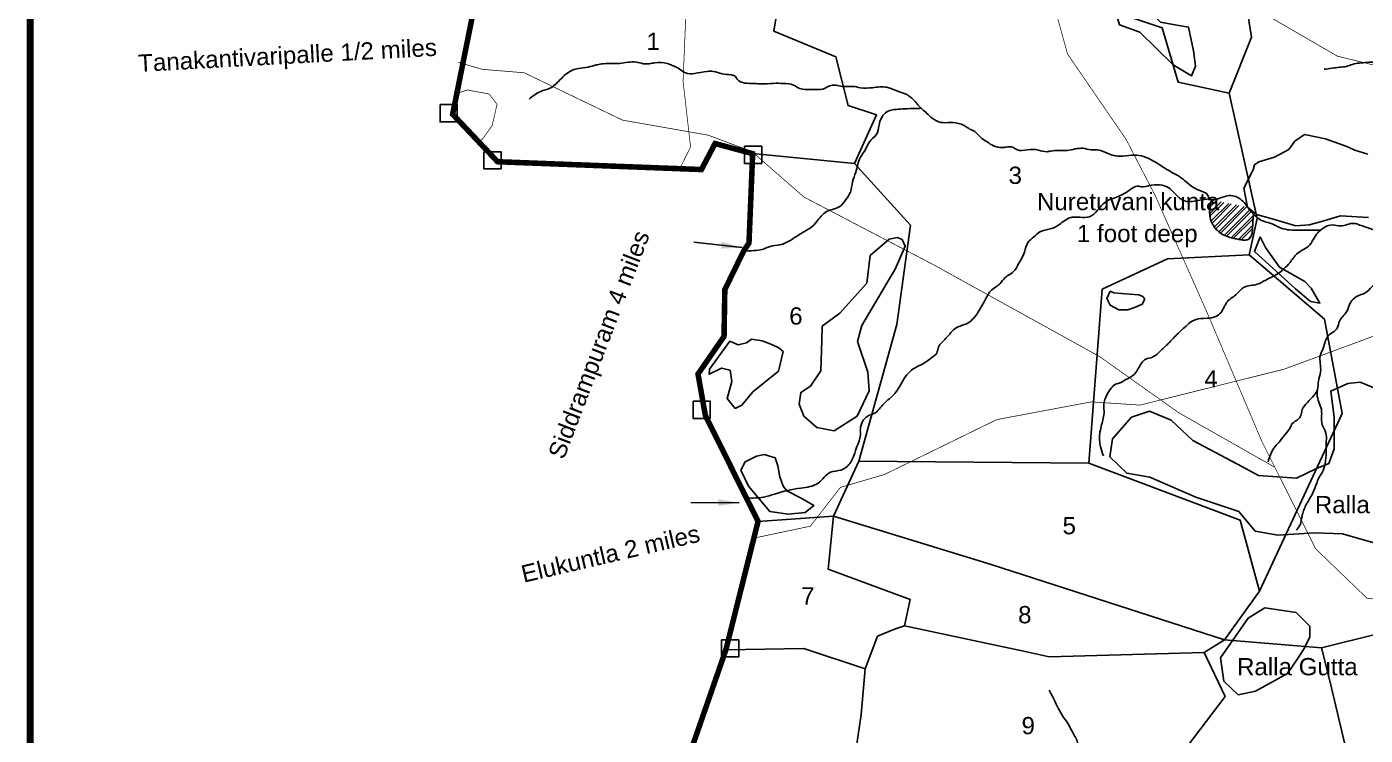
# Model space of a CAD drawing. Header units: feet. Extents: x 812574 to 820018, y 1579761 to 1589140.
# Drawn here: x 812574 to 814512, y 1584923 to 1585948 of the extents above; entities that cross this region are included whole.
import ezdxf
from ezdxf.enums import TextEntityAlignment as Align

# ---------------------------------------------------------------- set-up
doc = ezdxf.new("R2010")
doc.units = ezdxf.units.FT
doc.header["$LTSCALE"] = 15
doc.header["$MEASUREMENT"] = 0
doc.linetypes.add('ACAD_ISO02W100', pattern=[15, 12, -3])
doc.linetypes.add('HIDDEN2', pattern=[0.1875, 0.125, -0.0625])
for name, color, linetype in [('HILL', 17, 'Continuous'), ('PLOT', 7, 'Continuous'), ('PLOT NO', 7, 'Continuous'), ('ROADS', 6, 'Continuous'), ('TANKS-STREAM', 4, 'Continuous'), ('VILLAGE STONES', 240, 'Continuous')]:
    doc.layers.add(name, color=color, linetype=linetype)
doc.layers.add('VILLAGE BOUNDRY', color=5, linetype='HIDDEN2', lineweight=100)
doc.styles.get("Standard").update_dxf_attribs({"font": 'arial.ttf'})
doc.linetypes.add('DOTS', pattern='A,1e-06,-3,["●",Standard,S=3,R=0,X=-1.25,Y=-1.25],-3', length=6.000001)
doc.dimstyles.get("Standard").update_dxf_attribs({"dimtxt": 0.18, "dimasz": 0.18, "dimexe": 0.18, "dimexo": 0.0625, "dimgap": 0.09, "dimtad": 0, "dimtih": 1, "dimtoh": 1, "dimdec": 4, "dimzin": 0, "dimdsep": 46, "dimtxsty": 'Standard', "dimcen": 0.09, "dimadec": 0, "dimazin": 0, "dimtfac": 1, "dimtdec": 4, "dimtofl": 0, "dimtmove": 0, "dimatfit": 3, "dimfxl": 0, "dimtolj": 1, "dimtzin": 0, "dimarcsym": 0})

msp = doc.modelspace()

# ---------------------------------------------------------------- hatches: boundary and pattern name
at = {"layer": 'TANKS-STREAM', "linetype": 'ACAD_ISO02W100', "lineweight": -2}
h = msp.add_hatch(dxfattribs=at)
h.set_pattern_fill('ANSI32', color=256, scale=25)
edge = h.paths.add_edge_path()
edge.add_spline(control_points=[(814289, 1585697.6), (814287.3, 1585689.4), (814283.9, 1585672.9), (814299.2, 1585647.3), (814321.4, 1585641.7), (814348.9, 1585637), (814348.4, 1585661.2), (814349.6, 1585672.8), (814350.1, 1585676.9)], knot_values=[0.030232, 0.030232, 0.030232, 0.030232, 24.666082, 49.161188, 79.580791, 94.791802, 118.937951, 131.738245, 131.738245, 131.738245, 131.738245], degree=3, periodic=0)
edge.add_spline(control_points=[(814350.1, 1585676.9), (814347.3, 1585679.6), (814342.6, 1585685.3), (814335.3, 1585696.7), (814319, 1585707.1), (814304.4, 1585700.9), (814291.9, 1585697), (814289, 1585697.6)], knot_values=[101.953904, 101.953904, 101.953904, 101.953904, 113.544715, 123.966686, 143.181276, 163.720095, 173.593527, 173.593527, 173.593527, 173.593527], degree=3, periodic=0)
edge.add_line((814341.6, 1585687.1), (814341.5, 1585687.2))
edge.add_line((814341.5, 1585687.2), (814341.5, 1585687.3))
edge.add_spline(control_points=[(814350.1, 1585676.9), (814347.3, 1585679.6), (814342.6, 1585685.3), (814335.3, 1585696.7), (814319, 1585707.1), (814304.4, 1585700.9), (814291.9, 1585697), (814289, 1585697.6)], knot_values=[101.953904, 101.953904, 101.953904, 101.953904, 113.544715, 123.966686, 143.181276, 163.720095, 173.593527, 173.593527, 173.593527, 173.593527], degree=3, periodic=0)
h.paths.add_polyline_path([(814030.2, 1585676.1), (814307, 1585676.1), (814307, 1585714.2), (814030.2, 1585714.2)], flags=9)

# ---------------------------------------------------------------- linework, layer by layer
at = {"layer": 'HILL'}
for points in [[(814150.9, 1585969), (814161.8, 1585983.9), (814182, 1585984.8), (814205.5, 1585964.6), (814215.2, 1585954.9), (814233.8, 1585951.2), (814256, 1585947.6), (814263.3, 1585913.3), (814266.1, 1585891.1), (814260.4, 1585877.4), (814233.7, 1585893.2), (814209.1, 1585917.3), (814185.6, 1585940.4), (814156.1, 1585950.8), (814150.9, 1585969)], [(814349.3, 1585741.4), (814351.3, 1585748.4), (814357.5, 1585752.7), (814380.6, 1585759.7), (814401.3, 1585770.7), (814409.9, 1585782.8), (814424, 1585792.1), (814454.1, 1585785.9), (814485.3, 1585775), (814496.7, 1585769.5), (814515.4, 1585764)], [(814516.6, 1585672.3), (814476, 1585674.7), (814447, 1585666.1), (814430.6, 1585661.4), (814411.1, 1585660.2), (814377.1, 1585670.4), (814354.1, 1585676.7), (814341.5, 1585687.2), (814336.1, 1585714.5), (814349.3, 1585741.4)], [(813723.6, 1585450.6), (813725.2, 1585494.7), (813725.9, 1585514.9), (813751.2, 1585533.7), (813776.8, 1585562.1), (813790.3, 1585577.2), (813795.2, 1585617.1), (813822.6, 1585641), (813834.3, 1585643.4), (813841.4, 1585640.5), (813846, 1585630.9), (813831.9, 1585598.2), (813783.2, 1585515.8), (813776.8, 1585492.7), (813791.7, 1585448.5), (813793.9, 1585421.3), (813776.4, 1585384.8), (813743.2, 1585363.5), (813718.1, 1585368.6), (813699, 1585384.8), (813692.6, 1585402.2), (813694.7, 1585419.2), (813708.7, 1585428.1), (813723.6, 1585450.6)], [(814359.8, 1585644.4), (814367.3, 1585628.7), (814387.4, 1585600.2), (814424.5, 1585579.5), (814433.7, 1585570), (814446.2, 1585548.3), (814432.4, 1585550.5), (814410.9, 1585569.1), (814389.1, 1585588.9), (814351.3, 1585623.1), (814359.8, 1585644.4)], [(814142.7, 1585565.7), (814147.9, 1585563.2), (814158.9, 1585562.2), (814170.4, 1585561.1), (814184.1, 1585560.2), (814189.8, 1585558), (814192.5, 1585554), (814188.9, 1585546.6), (814179, 1585542.4), (814167.9, 1585538.4), (814155.3, 1585538.4), (814142.7, 1585545.4), (814137.5, 1585554.8), (814142.7, 1585565.7)], [(813562.4, 1585452.8), (813592.1, 1585493.3), (813604.1, 1585488.1), (813616.3, 1585490.7), (813623.2, 1585496.4), (813638.7, 1585494), (813654, 1585488.1), (813663.2, 1585483.5), (813669.2, 1585478.3), (813662.7, 1585450), (813640.5, 1585431.9), (813625.4, 1585419.9), (813609.5, 1585400.5), (813599.8, 1585396.1), (813588.2, 1585410.5), (813594.9, 1585434.8), (813592.4, 1585451.2), (813580.2, 1585454.3), (813562.3, 1585445.5), (813562.4, 1585452.8)], [(814146, 1585352.1), (814173.6, 1585383.2), (814199.6, 1585392), (814230.8, 1585378.8), (814262.4, 1585349.7), (814326.8, 1585315.3), (814357.2, 1585299.1), (814412.2, 1585295.1), (814441.4, 1585309), (814459, 1585316.3), (814466.6, 1585337.5), (814466.7, 1585383.2), (814461.9, 1585421.2), (814486.3, 1585432), (814504.3, 1585434), (814537.1, 1585420.4)], [(814537.9, 1585197.8), (814478.6, 1585214.6), (814438.2, 1585216.2), (814385.4, 1585212.6), (814352.6, 1585218.2), (814328.6, 1585246.9), (814266.3, 1585267.5), (814199.8, 1585296.3), (814166.6, 1585302.3), (814142.2, 1585325.9), (814146, 1585352.1)], [(813607.8, 1585306.7), (813614.4, 1585318.9), (813630.8, 1585326.7), (813641.7, 1585329.3), (813657.6, 1585324.6), (813661.3, 1585312.9), (813664.4, 1585296.8), (813669.1, 1585283.5), (813674.5, 1585277), (813696.5, 1585265.5), (813713.7, 1585255.7), (813700.9, 1585245.5), (813676.7, 1585243.2), (813649.8, 1585247.1), (813619.3, 1585283.3), (813607.8, 1585306.7)], [(814302.2, 1585035.3), (814342.2, 1585092.7), (814366.3, 1585107.3), (814411.9, 1585100.6), (814431.7, 1585080.8), (814431.7, 1585065), (814422.6, 1585047.2), (814414.7, 1585035.3), (814399.2, 1585012.7), (814352.8, 1584986.9), (814327.8, 1584981.8), (814306.9, 1585001.2), (814302.2, 1585035.3)]]:
    msp.add_lwpolyline(points, dxfattribs=at)
at = {"layer": 'PLOT'}
for points in [[(814511, 1586178.6), (814329.4, 1586045.6), (814347.2, 1585933.2), (814314.9, 1585852.2), (814241.1, 1585867.9), (814218, 1585946.5), (814001.9, 1586018.8), (813949.6, 1585988.9), (813844.7, 1586001.6), (813686, 1586063.8)], [(813671, 1586064.2), (813664.2, 1585994.6), (813655.9, 1585942), (813745.6, 1585904.5), (813763.1, 1585834.2), (813804.3, 1585820.9), (813772.3, 1585750.3), (813625.1, 1585764.6)], [(813772.3, 1585750.3), (813853.7, 1585661), (813833.6, 1585517.5), (813778.7, 1585319.9), (814111.9, 1585317), (814131.1, 1585568.5), (814225.4, 1585612.2), (814343.7, 1585618.4), (814355.5, 1585670.7), (814314.9, 1585852.2)], [(814343.7, 1585618.4), (814452.6, 1585525.1), (814478.4, 1585388.5), (814358.9, 1585131.6), (814330.9, 1585234.3), (814111.9, 1585317)], [(814358.9, 1585131.6), (814308.1, 1585061.4), (814448.6, 1585049.5), (814611.7, 1585090.3), (814635.5, 1585289.5), (814654.8, 1585428.1), (814664.4, 1585496.2), (814677.8, 1585607.1)], [(814506.3, 1584808.4), (814383.5, 1584821.1), (814239.2, 1584697.1), (814167.2, 1584791.4), (814263.2, 1584918.8), (814308.9, 1584979.4), (814278.5, 1585043), (814308.1, 1585061.4), (813970.2, 1585170.4), (813742.3, 1585239.9), (813778.7, 1585319.9)], [(813742.3, 1585239.9), (813632.9, 1585232.5)], [(813742.3, 1585239.9), (813734.4, 1585163.2), (813853.2, 1585119.6), (813844.9, 1585081.3), (814019.3, 1585044.1), (814054.4, 1585036.7), (814278.5, 1585043)], [(814167.2, 1584791.4), (814125, 1584746), (814083.9, 1584750.7), (814029.2, 1584800.1), (813930.8, 1584822.3), (813765.4, 1584838.4), (813782.1, 1584953.1), (813788, 1585019.4), (813805.9, 1585066.3), (813830.6, 1585076.5), (813844.9, 1585081.3)], [(813788, 1585019.4), (813699.3, 1585048.7), (813586.3, 1585046.7)], [(814617.7, 1584811.1), (814506.3, 1584808.4), (814460.6, 1585002.1), (814448.6, 1585049.5)]]:
    msp.add_lwpolyline(points, dxfattribs=at)
at = {"layer": 'PLOT NO', "color": 5, "linetype": 'Continuous', "lineweight": -2, "const_width": 10}
msp.add_lwpolyline([(820013.3, 1589135.5), (812579.5, 1589135.5), (812579.5, 1580324.3), (820013.3, 1580324.3)], close=True, dxfattribs=at)
at = {"layer": 'ROADS', "linetype": 'DOTS', "ltscale": 0.15, "const_width": 1}
for points in [[(813626.1, 1585208.2), (813708.6, 1585225.6), (813752, 1585281.7), (813816.1, 1585300.5), (813978.4, 1585379.8), (814115.2, 1585405.5), (814185.6, 1585400.8), (814394.1, 1585452.7), (814502.4, 1585492.6), (814766.8, 1585591), (814866.2, 1585631.6), (814903.2, 1585643.7), (814932.9, 1585664.3), (815052.2, 1585704.3), (815120.3, 1585721.5), (815189.2, 1585739.2), (815217.3, 1585748.4), (815182, 1585774.6), (815237.1, 1585816.3), (815418, 1585887.6), (815628.9, 1586030.1), (815707.4, 1586093.4), (815745.4, 1586120.5)], [(813979.8, 1586110.1), (814038.7, 1586061.1), (814080.9, 1585908.6), (814165.5, 1585785.4), (814207.5, 1585704.4), (814282.2, 1585536.1), (814361.9, 1585348.7), (814439.9, 1585193), (814514.3, 1585121.3), (814591.6, 1585113.9), (814612.2, 1585066.2), (814716.6, 1584975.8), (814812.4, 1584862.9), (814959.6, 1584674.7), (814976.7, 1584642.9), (815022.4, 1584616.3)], [(813520.6, 1585744.5), (813535.2, 1585774.4), (813524.4, 1585869.5), (813530.2, 1586010), (813535.9, 1586067.8)], [(815709.2, 1585968.6), (815618.3, 1585854), (815532.4, 1585809.9), (815504.9, 1585783.3), (815480.5, 1585759.6), (815407.8, 1585738.3), (815211.9, 1585749), (815116.2, 1585754.2), (815036.1, 1585749.8), (814985.2, 1585778.9), (814959.4, 1585793.7), (814913.4, 1585811.1), (814887.3, 1585823.1), (814816.1, 1585788.9), (814751.1, 1585816.4), (814632.1, 1585866.1), (814471.3, 1585905.7), (814222.8, 1586049.8)], [(814380.5, 1585311.1), (814242, 1585389.6), (814127.3, 1585471), (813887.7, 1585603.4), (813699.3, 1585701.8), (813623.7, 1585767.8), (813560.8, 1585791.3), (813436.7, 1585813.1), (813294.5, 1585881.6), (813233.5, 1585886.6), (813199.2, 1585896.8)]]:
    msp.add_lwpolyline(points, dxfattribs=at)
at = {"layer": 'ROADS', "linetype": 'HIDDEN2', "lineweight": -2, "ltscale": 10, "const_width": 1}
msp.add_lwpolyline([(813200.5, 1585852.8), (813212.3, 1585856.7), (813243.7, 1585850.9), (813255.1, 1585835.7), (813248, 1585805), (813234, 1585785.6), (813225.4, 1585779.9)], dxfattribs=at)
at = {"layer": 'TANKS-STREAM'}
msp.add_open_spline([(814446.7, 1585653.8), (814443.2, 1585653.8), (814432.7, 1585653.8), (814413.9, 1585653.9), (814391.6, 1585653.9), (814376.2, 1585664.4), (814363, 1585666.5), (814352.2, 1585674.1), (814343.6, 1585683.7), (814335.3, 1585696.7), (814319, 1585707.1), (814303.5, 1585700.5), (814286.4, 1585695.3), (814283.6, 1585708.4), (814269.9, 1585711), (814258.3, 1585718.4), (814245.5, 1585731), (814226.1, 1585739.7), (814208.4, 1585753), (814192.1, 1585760.8), (814176.6, 1585763.4), (814159.8, 1585759.8), (814141.9, 1585762.2), (814128, 1585771.3), (814114.5, 1585768.9), (814103.4, 1585773.3), (814091.7, 1585771.4), (814076.6, 1585767.8), (814062.6, 1585770.2), (814048.8, 1585766.4), (814037.6, 1585770.8), (814023.4, 1585771), (814009.7, 1585767.5), (814001.3, 1585775.3), (813993.1, 1585774.1), (813983.9, 1585773), (813973.8, 1585775), (813964.2, 1585782), (813955.5, 1585786.7), (813950.7, 1585792.9), (813946.2, 1585797.8), (813938.8, 1585799.4), (813933.3, 1585804.7), (813923.8, 1585808.4), (813911.9, 1585810.3), (813897.2, 1585808.4), (813885.5, 1585814.7), (813877.7, 1585822.8), (813870.1, 1585828.7), (813864.4, 1585835.1), (813858.6, 1585842), (813849.9, 1585850.5), (813835.1, 1585854.2), (813818.4, 1585862.8), (813799.6, 1585859.8), (813783, 1585858.9), (813769.9, 1585862.8), (813759.5, 1585860.9), (813749.9, 1585862.7), (813738.7, 1585865.5), (813726.4, 1585855.5), (813709.9, 1585858.5), (813694.5, 1585856.2), (813683.3, 1585865.7), (813669.7, 1585866.3), (813654.1, 1585866.5), (813639.9, 1585864.9), (813622.7, 1585866.7), (813605.5, 1585865.3), (813599.8, 1585877.7), (813591.2, 1585879), (813580.8, 1585879.4), (813569.6, 1585884.1), (813555.7, 1585883.7), (813543, 1585880.4), (813528, 1585879.4), (813519.3, 1585888), (813510, 1585891.7), (813498.4, 1585896.8), (813486.5, 1585897.2), (813475.2, 1585894.1), (813466, 1585894.3), (813452.2, 1585899.3), (813436.2, 1585894.5), (813419.4, 1585895), (813408, 1585895), (813397.3, 1585892.6), (813386.4, 1585889.2), (813374.6, 1585888.4), (813359.5, 1585884.6), (813347, 1585872.4), (813334, 1585858.4), (813315.8, 1585855.3), (813306.9, 1585847.9), (813301.6, 1585843.6)], degree=3, knots=[0, 0, 0, 0, 10.392191, 31.551385, 56.902405, 74.704545, 85.695015, 96.26134, 113.544715, 123.966686, 143.181276, 163.720095, 176.77056, 183.35646, 197.558438, 213.141186, 225.330137, 251.08491, 275.812805, 291.542182, 305.117626, 322.002161, 342.47358, 357.784078, 369.312022, 381.615401, 392.427174, 404.139054, 428.278986, 433.653352, 446.328409, 462.210718, 477.138249, 484.331421, 493.969939, 500.04314, 512.382676, 523.397417, 535.86933, 541.358654, 546.835207, 555.372289, 562.970034, 569.147066, 585.526879, 598.755191, 612.611802, 623.042006, 632.813821, 641.364028, 648.59404, 659.965118, 676.910632, 693.584566, 714.810313, 732.005144, 743.498421, 754.842314, 762.858803, 772.93724, 787.847853, 805.052004, 821.341936, 831.745113, 846.578041, 860.750053, 878.905268, 888.558567, 914.08349, 920.394469, 925.299523, 938.635109, 952.108287, 960.905293, 979.48107, 992.541082, 1002.600178, 1014.4278, 1022.322301, 1040.486711, 1048.565178, 1057.447964, 1067.531464, 1091.791256, 1104.935152, 1118.173858, 1125.696326, 1137.794505, 1152.117781, 1161.149099, 1183.893649, 1202.804124, 1216.963971, 1236.976477, 1236.976477, 1236.976477, 1236.976477], dxfattribs=at)
for points in [[(814903.6, 1585826.7), (814898.1, 1585824.2), (814889.1, 1585822.8), (814879.9, 1585825.4), (814865.4, 1585830), (814861.8, 1585832.5), (814853.3, 1585834.3), (814841.2, 1585834.2), (814824.5, 1585831.6), (814809.4, 1585831.4), (814801, 1585834.2), (814790.1, 1585837.8), (814776.7, 1585837.8), (814757.2, 1585839.7), (814735.2, 1585848.5), (814720.6, 1585856.5), (814712.5, 1585861.9), (814691.6, 1585866.7), (814671, 1585871.1), (814655, 1585879.3), (814631.6, 1585892.8), (814620.8, 1585896.9), (814599.6, 1585894.3), (814584.6, 1585894.3), (814570.7, 1585894.3), (814561.9, 1585892.9), (814548.7, 1585892.9), (814537.7, 1585895.6), (814525.2, 1585897), (814503.2, 1585895.6), (814493.1, 1585893.8), (814484.6, 1585890.9), (814474.5, 1585889.5), (814452.3, 1585886.6)], [(813868.8, 1585830.2), (813861, 1585829.9), (813845, 1585829.5), (813833.3, 1585828.7), (813825.6, 1585827.5), (813817.6, 1585823.8), (813808, 1585805.9), (813804, 1585791.9), (813794, 1585781.7), (813789.1, 1585771.9), (813781.2, 1585759.3), (813774.2, 1585737.7), (813769.7, 1585723.8), (813766.6, 1585708.9), (813760.6, 1585698.7), (813751.2, 1585688), (813734.3, 1585681.8), (813719.4, 1585668.5), (813711.3, 1585659.1), (813699.4, 1585651.7), (813691.4, 1585646.7), (813680.2, 1585639.5), (813664.4, 1585632.6), (813650.4, 1585630.3), (813638.7, 1585626), (813627, 1585624.5), (813611.4, 1585623)], [(814285.7, 1585699.3), (814272.5, 1585697.4), (814251.5, 1585695.8), (814234.5, 1585708.6), (814227.6, 1585714.9), (814199.1, 1585718.4), (814188.2, 1585716.8), (814181.8, 1585717.6), (814171.2, 1585712.3), (814153.9, 1585702.5), (814135.6, 1585694.5), (814112.7, 1585673.3), (814084.2, 1585671.8), (814069.1, 1585662), (814055.8, 1585655.6), (814040.9, 1585651.4), (814032.1, 1585644.2), (814023.6, 1585636), (814018.6, 1585622.2), (814008.8, 1585603.1), (814004.8, 1585596.2), (813997.2, 1585589.9), (813990.3, 1585585.1), (813983.1, 1585576.7), (813977.2, 1585572), (813969.4, 1585565.7), (813961.1, 1585552.3), (813951.2, 1585535), (813945.2, 1585526.7), (813935.4, 1585518.9), (813919.6, 1585512.6), (813904.9, 1585497.4), (813894.2, 1585484.9), (813891.5, 1585476.1), (813884.3, 1585469.6), (813872.4, 1585460.9), (813862.8, 1585456.4), (813844.6, 1585439.4), (813836.8, 1585426), (813830.9, 1585417.7), (813814.8, 1585402.5), (813800.7, 1585388.6), (813791.7, 1585385), (813781, 1585366.2), (813781, 1585357.9), (813775.6, 1585339.4), (813773.5, 1585333.4), (813765.7, 1585316.2), (813753.2, 1585306.9), (813737.7, 1585303.6), (813720, 1585287.9), (813694.7, 1585280.8), (813656.7, 1585272.1), (813640.9, 1585267.6), (813617.3, 1585266.5)], [(814586.3, 1585613.9), (814583.5, 1585621), (814578.3, 1585627.3), (814571.8, 1585636.6), (814560.3, 1585641.4), (814547.1, 1585644), (814537.1, 1585650.7), (814527.6, 1585653.3), (814518.3, 1585656.3), (814503.9, 1585661.3), (814495.3, 1585663.7), (814476.1, 1585660), (814464.4, 1585661.5), (814453.2, 1585658.2), (814438.2, 1585643.5), (814431.5, 1585632.7), (814422.2, 1585625.8), (814412.4, 1585619.3), (814402.9, 1585607.2), (814394, 1585598.1), (814386.4, 1585591.6), (814377.9, 1585586.8), (814367.7, 1585581.6), (814355.2, 1585575.6), (814335.7, 1585570.8), (814326.1, 1585561.7), (814312.5, 1585550.9), (814302.5, 1585534.4), (814295.7, 1585529), (814282.7, 1585526.4), (814265.8, 1585524.4), (814248.3, 1585511.4), (814239.1, 1585502.9), (814232.4, 1585495.8), (814227.6, 1585490.8), (814216.4, 1585480.2), (814203.6, 1585470.2), (814194, 1585467.2), (814183.2, 1585453.8), (814175, 1585443), (814165, 1585437.6), (814157, 1585432.8), (814150.5, 1585431), (814144, 1585425.1), (814137.7, 1585415.5), (814133.2, 1585401.6), (814133.8, 1585389.1), (814131.9, 1585379.2), (814129.6, 1585369.9), (814127.4, 1585359.5), (814128.7, 1585340.6), (814132.7, 1585327.6)], [(815809.7, 1585592.2), (815805.8, 1585594.8), (815799, 1585590.9), (815790.4, 1585589.2), (815779, 1585589.3), (815773.1, 1585589.2), (815766.1, 1585588.4), (815755.6, 1585588.1), (815740.7, 1585588.1), (815726.2, 1585586.8), (815714.9, 1585587.8), (815705.4, 1585589.2), (815696.4, 1585589.2), (815688.7, 1585584), (815679.2, 1585577.5), (815672, 1585573.3), (815663.6, 1585568.6), (815651.5, 1585566.7), (815635.8, 1585566.9), (815621.6, 1585564.8), (815607.2, 1585562.8), (815598.8, 1585564.1), (815585.4, 1585566.2), (815571.4, 1585565.4), (815557.7, 1585565.7), (815546.8, 1585571.8), (815539.4, 1585576.4), (815529.7, 1585580.2), (815519.9, 1585583), (815503.5, 1585584.8), (815492.8, 1585591.9), (815476.3, 1585596.1), (815452.5, 1585594.7), (815439.1, 1585592.5), (815416.1, 1585594.4), (815397.6, 1585596), (815380.6, 1585598.3), (815369.7, 1585601), (815358.2, 1585603.8), (815357.6, 1585606.8), (815345.9, 1585606.8), (815336.4, 1585606), (815328.9, 1585599.6), (815321.6, 1585593.9), (815313.1, 1585590.8), (815296.9, 1585584.7), (815289.8, 1585577), (815284.5, 1585574), (815270.5, 1585568), (815258, 1585563.7), (815246.4, 1585560.5), (815232.1, 1585561), (815226.4, 1585555.1), (815209.3, 1585554.8), (815198.3, 1585558.2), (815186.1, 1585560.3), (815179.1, 1585570.3), (815176.8, 1585577.9), (815170.7, 1585593.8), (815166.6, 1585604.4), (815160.2, 1585613.5), (815150.9, 1585619.6), (815142.8, 1585631.1), (815134.5, 1585640), (815127.8, 1585645.8), (815113.4, 1585645.9), (815099.6, 1585639.4), (815087.1, 1585636.8), (815080.6, 1585631.7), (815071.8, 1585626.1), (815054.2, 1585624.3), (815043, 1585617.1), (815025.7, 1585612.3), (815013.7, 1585601.4), (815005.2, 1585591.4), (814999.5, 1585581.5), (814995.3, 1585565), (814987.3, 1585551.6), (814975.9, 1585541.1), (814961.6, 1585546.1), (814955.1, 1585545.6), (814945.4, 1585541.6), (814932.2, 1585539.3), (814920.7, 1585530.6), (814903.9, 1585525), (814889.2, 1585522), (814882, 1585517), (814861.2, 1585501.8), (814847.8, 1585490.4), (814841.8, 1585487.6), (814825.1, 1585488.6), (814808.8, 1585493.4), (814795.6, 1585503.3), (814786.6, 1585507.8), (814775.1, 1585507.5), (814754.4, 1585511.8), (814737.4, 1585520.7), (814729.9, 1585531.7), (814713.9, 1585541.7), (814692.5, 1585549.2), (814679.4, 1585553.7), (814659.9, 1585562.9), (814636.4, 1585580.3), (814616.7, 1585589.7), (814605, 1585605.9), (814593.8, 1585612.7), (814584.8, 1585614.2), (814573.8, 1585611.9), (814553.4, 1585602.2), (814545.6, 1585595.2), (814530.4, 1585580.3), (814520.7, 1585571.5), (814512.4, 1585563.6), (814499.1, 1585557.7), (814490.8, 1585549.5), (814484.6, 1585535.8), (814474.6, 1585522.3), (814470.9, 1585511.9), (814458.1, 1585500.9), (814450.9, 1585483.2), (814446.6, 1585472.3), (814447.1, 1585449.1), (814443.9, 1585435.4), (814442.6, 1585423.2), (814437.6, 1585415), (814428.2, 1585404.7), (814420.4, 1585394.2), (814419.2, 1585387.9), (814415.2, 1585380.7), (814406.2, 1585374), (814402.9, 1585367.8), (814395.9, 1585358.5), (814386.5, 1585346.8), (814379.2, 1585338.3), (814371, 1585318.8)], [(814412.2, 1585220.1), (814417.3, 1585227.6), (814420.2, 1585239.8), (814425.9, 1585255.8), (814434.2, 1585270.5), (814440.3, 1585284.4), (814443.8, 1585293.7), (814451.5, 1585307.8), (814454.7, 1585324.5), (814455.4, 1585339.5), (814455.4, 1585348.7), (814454.7, 1585360.4), (814449.4, 1585372.1), (814448.6, 1585386), (814448.2, 1585394.7), (814444.7, 1585405), (814442.1, 1585416.7), (814442.6, 1585423.7)], [(814165.7, 1584275.7), (814171.6, 1584273.7), (814185, 1584276.3), (814194.8, 1584275.7), (814205.9, 1584273), (814221.9, 1584274.7), (814238.5, 1584274), (814243.8, 1584268.5), (814253.9, 1584268.2), (814268.3, 1584268.8), (814283.6, 1584267.8), (814292.1, 1584266.5), (814302.9, 1584266.2), (814318.6, 1584263.9), (814333.3, 1584261), (814342.2, 1584264.2), (814354.2, 1584262.1), (814361.7, 1584263.2), (814365.6, 1584265.9), (814365.6, 1584271.2), (814361.1, 1584285.2), (814362.5, 1584289.5), (814365.4, 1584296.6), (814363.5, 1584302.4), (814358.7, 1584313.8), (814354.5, 1584320), (814351.4, 1584330.5), (814352.4, 1584341.8), (814348.7, 1584352), (814349.8, 1584365.7), (814347.5, 1584374.1), (814342.9, 1584378.2), (814340.4, 1584383.4), (814339.7, 1584393), (814338, 1584407.8), (814334.8, 1584413.1), (814329.9, 1584417.6), (814322, 1584421.8), (814315.8, 1584426), (814306.8, 1584433.6), (814297.7, 1584441.8), (814293.1, 1584449.2), (814289.5, 1584459.1), (814286.1, 1584474.5), (814283.8, 1584489.6), (814283.9, 1584501.7), (814283, 1584515.1), (814284, 1584521), (814280.5, 1584536.1), (814267.1, 1584549), (814261.3, 1584555.9), (814254.3, 1584564.6), (814247.4, 1584574.8), (814241.1, 1584586.9), (814238, 1584597.5), (814234.5, 1584605.5), (814231.7, 1584617.3), (814231.8, 1584631.8), (814236.1, 1584643.5), (814238.9, 1584663.4), (814240.2, 1584675.4), (814240.3, 1584684.9), (814241.1, 1584704.5), (814236.1, 1584712.3), (814228.6, 1584715.8), (814215.3, 1584722.1), (814202.5, 1584729.4), (814195.3, 1584737.8), (814190.4, 1584747.3), (814185.2, 1584753.4), (814177.9, 1584759.7), (814171, 1584766.1), (814162.3, 1584778.3), (814161.1, 1584789.5), (814154.2, 1584802), (814143.1, 1584816.3), (814136.7, 1584823.9), (814133.5, 1584841.8), (814127.7, 1584854.8), (814122.2, 1584862), (814114.1, 1584873), (814106.3, 1584882.9), (814097.1, 1584893.6), (814095.9, 1584910.8), (814088.9, 1584926.2), (814081.7, 1584939.5), (814073, 1584952.2), (814065.5, 1584966.1), (814054.2, 1584988.3)]]:
    msp.add_spline(points, degree=3, dxfattribs=at)
at = {"layer": 'TANKS-STREAM', "linetype": 'ACAD_ISO02W100', "lineweight": -2}
msp.add_open_spline([(814289, 1585697.7), (814287.3, 1585689.4), (814283.9, 1585672.9), (814299.2, 1585647.3), (814321.4, 1585641.7), (814348.9, 1585637), (814348.4, 1585661.2), (814349.6, 1585672.9), (814350.1, 1585676.9)], degree=3, knots=[0, 0, 0, 0, 24.666082, 49.161188, 79.580791, 94.791802, 118.937951, 131.780021, 131.780021, 131.780021, 131.780021], dxfattribs=at)
at = {"layer": 'VILLAGE BOUNDRY', "lineweight": -2, "ltscale": 25, "const_width": 8}
msp.add_lwpolyline([(813522.6, 1584863.2), (813586.3, 1585046.7), (813632.9, 1585232.5), (813556.6, 1585386), (813546, 1585445.8), (813583.7, 1585500.2), (813584.8, 1585567.9), (813612.3, 1585624.1), (813619.8, 1585635.4), (813625.1, 1585764.6), (813570.7, 1585779.2), (813550.9, 1585741.6), (813255.9, 1585752.9), (813190.9, 1585821.6), (813222, 1585976.3)], dxfattribs=at)
at = {"layer": 'VILLAGE STONES', "lineweight": -2}
for points in [[(813172.7, 1585835.5), (813197.6, 1585835.5), (813197.6, 1585810.5), (813172.7, 1585810.5)], [(813236.1, 1585767.4), (813261, 1585767.4), (813261, 1585742.5), (813236.1, 1585742.5)], [(813613.3, 1585775.3), (813638.3, 1585775.3), (813638.3, 1585750.4), (813613.3, 1585750.4)], [(813538.8, 1585406.4), (813563.8, 1585406.4), (813563.8, 1585381.5), (813538.8, 1585381.5)], [(813580, 1585061.4), (813604.9, 1585061.4), (813604.9, 1585036.5), (813580, 1585036.5)]]:
    msp.add_lwpolyline(points, close=True, dxfattribs=at)

# ---------------------------------------------------------------- texts
at = {"layer": 'PLOT NO', "lineweight": -2}
for s, p in [('1', (813481.1, 1585927)), ('3', (814005.2, 1585733.3)), ('6', (813687.7, 1585529.8)), ('4', (814288.5, 1585438.8)), ('5', (814083.3, 1585226.4)), ('7', (813705, 1585124.8)), ('8', (814019, 1585097.6)), ('9', (814024, 1584937.1))]:
    msp.add_text(s, height=25, dxfattribs=at).set_placement(p, align=Align.MIDDLE_CENTER)
for s, rotation, p in [('Tanakantivaripalle 1/2 miles ', 3.1039, (812736.4, 1585882.8)), ('Siddrampuram 4 miles ', 69.0717, (813351.7, 1585320.8)), ('Elukuntla 2 miles ', 13.1253, (813293.6, 1585143.7))]:
    msp.add_text(s, height=25, rotation=rotation, dxfattribs=at).set_placement(p)
for s, p in [('Nuretuvani kunta', (814036.6, 1585682.8)), ('1 foot deep', (814094.4, 1585636.6)), ('Ralla Gutta', (814438.8, 1585244.4)), ('Ralla Gutta', (814326.1, 1585009.9))]:
    msp.add_text(s, height=25, dxfattribs=at).set_placement(p)

# ---------------------------------------------------------------- leaders
at = {"layer": 'PLOT NO', "color": 5, "lineweight": -2}
for points in [[(813609.7, 1585628.7), (813540.1, 1585636.6)], [(813605.4, 1585259.6), (813535.4, 1585259.9)]]:
    msp.add_leader(points, dimstyle='Standard', override={"dimasz": 30, "dimgap": 0.09, "dimtad": 0, "dimzin": 2}, dxfattribs=at)

doc.saveas('drawing.dxf')
